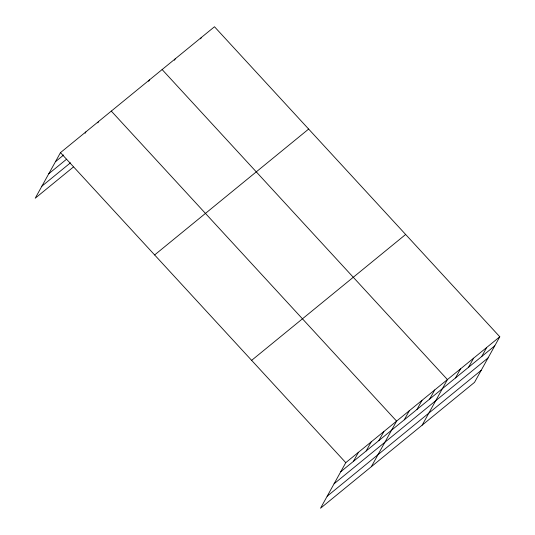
<?xml version="1.0" encoding="UTF-8"?>
<svg xmlns="http://www.w3.org/2000/svg" width="535" height="535" viewBox="0 0 535 535"><rect width="100%" height="100%" fill="white"/><g stroke="black" fill="none" stroke-linecap="round" stroke-linejoin="round"><path stroke-width="0.8" d="M499.79 336.776L345.777 462.661L320.512 508.25L474.518 382.364L499.79 336.776L214.488 26.75L60.482 152.636L35.21 198.224L73.328 167.067M85.118 133.262L85.894 131.864M97.825 122.876L98.6 121.478M148.65 81.333L149.419 79.936M174.443 60.248L175.219 58.85M200.625 38.848L201.401 37.45M353.448 461.357L358.483 452.276M366.154 450.972L371.19 441.89M378.86 440.586L383.896 431.504M371.33 466.707L396.602 421.119L111.3 111.093M404.273 419.821L409.308 410.74M416.979 409.435L422.015 400.354M429.685 399.05L434.721 389.968M422.155 425.164L447.427 379.582L162.125 69.55M455.486 377.964L460.515 368.882M468.573 367.264L473.609 358.183M481.667 356.564L486.696 347.476M55.446 161.717L63.705 154.969M48.765 173.761L66.554 159.223M41.89 186.173L70.48 162.807M154.628 254.948L308.641 129.062M251.631 360.356L405.644 234.47M340.741 471.743L494.755 345.857M334.067 483.794L488.08 357.908M327.186 496.206L481.199 370.32M60.482 152.636L345.777 462.661"/></g></svg>
